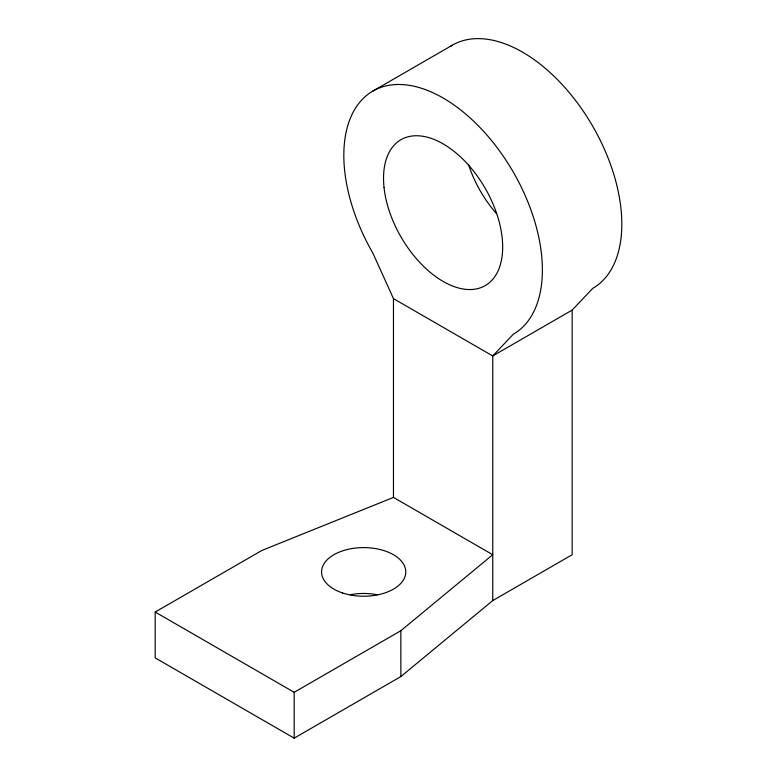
<?xml version="1.0" encoding="UTF-8"?>
<svg xmlns="http://www.w3.org/2000/svg" width="777" height="777" viewBox="0 0 777 777"><rect width="100%" height="100%" fill="white"/><g stroke="black" fill="none" stroke-linecap="round" stroke-linejoin="round"><path stroke-width="1.17" d="M452.331 45.202L372.902 91.055A140.404 81.061 60 0 0 372.902 253.176L393.463 298.63L492.744 355.944L572.173 310.091L592.734 288.384A140.404 81.061 60 0 0 591.715 124.505A140.404 81.061 60 0 0 450.33 46.416M155.186 612.043L294.182 692.297L400.854 630.71L492.744 554.729L393.463 497.406L261.859 550.466L155.186 612.043L155.186 657.905L294.182 738.15L400.854 676.563L492.744 600.582L572.173 554.729L572.173 310.091M492.744 600.582L492.744 355.944L513.306 334.236A140.404 81.061 60 0 0 513.306 172.115A140.404 81.061 60 0 0 372.902 91.055M400.854 630.71L400.854 676.563M393.463 298.63L393.463 497.406M294.182 692.297L294.182 738.15M496.571 213.714A84.246 48.64 60 0 1 468.541 164.685M350.446 594.696A42.123 24.32 0 0 1 376.913 594.696M384.042 187.529A84.246 48.64 60 0 0 479.37 288.15A84.246 48.64 60 0 0 465.899 162.257A84.246 48.64 60 0 0 384.042 187.529M342.618 592.987A42.123 24.32 0 0 0 405.798 571.921A42.123 24.32 0 0 0 342.618 550.864A42.123 24.32 0 0 0 342.618 592.987"/></g></svg>
